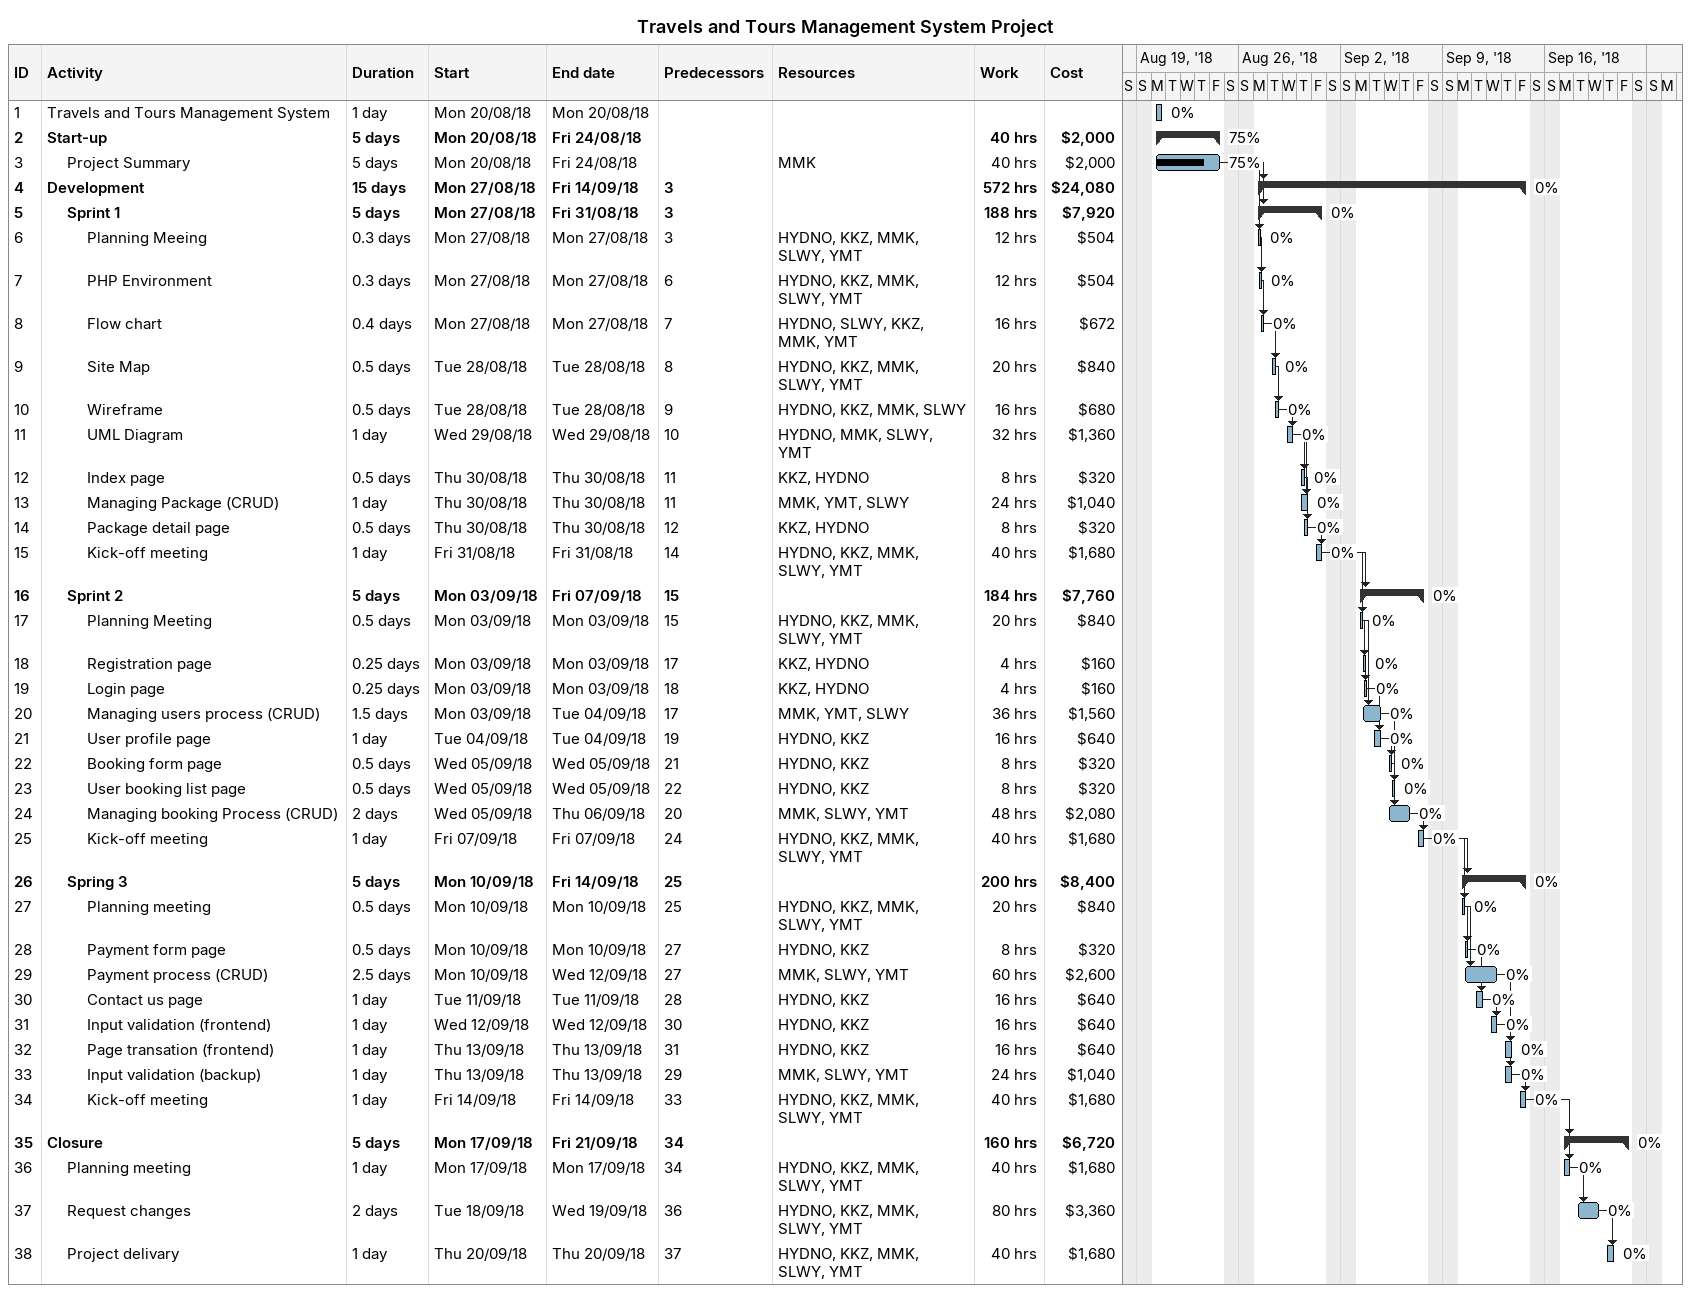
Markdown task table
Travels and Tours Management System Project

| ID | Level | Task | Duration | Start | Finish | Predecessors | Resources | % complete | Work (h) | Cost ($) |
|---|---|---|---|---|---|---|---|---|---|---|
| 1 | 1 | Travels and Tours Management System | 1d | 2018-08-20 | 2018-08-20 |  |  | 0 |  |  |
| 2 | 1 | **Start-up** | 5d | 2018-08-20 | 2018-08-24 |  |  | 75 | 40 | 2000 |
| 3 | 2 | Project Summary | 5d | 2018-08-20 | 2018-08-24 |  | MMK | 75 | 40 | 2000 |
| 4 | 1 | **Development** | 15d | 2018-08-27 | 2018-09-14 | 3 |  | 0 | 572 | 24080 |
| 5 | 2 | **Sprint 1** | 5d | 2018-08-27 | 2018-08-31 | 3 |  | 0 | 188 | 7920 |
| 6 | 3 | Planning Meeing | 0.3d | 2018-08-27 | 2018-08-27 | 3 | HYDNO, KKZ, MMK, SLWY, YMT | 0 | 12 | 504 |
| 7 | 3 | PHP Environment | 0.3d | 2018-08-27 | 2018-08-27 | 6 | HYDNO, KKZ, MMK, SLWY, YMT | 0 | 12 | 504 |
| 8 | 3 | Flow chart | 0.4d | 2018-08-27 | 2018-08-27 | 7 | HYDNO, SLWY, KKZ, MMK, YMT | 0 | 16 | 672 |
| 9 | 3 | Site Map | 0.5d | 2018-08-28 | 2018-08-28 | 8 | HYDNO, KKZ, MMK, SLWY, YMT | 0 | 20 | 840 |
| 10 | 3 | Wireframe | 0.5d | 2018-08-28 | 2018-08-28 | 9 | HYDNO, KKZ, MMK, SLWY | 0 | 16 | 680 |
| 11 | 3 | UML Diagram | 1d | 2018-08-29 | 2018-08-29 | 10 | HYDNO, MMK, SLWY, YMT | 0 | 32 | 1360 |
| 12 | 3 | Index page | 0.5d | 2018-08-30 | 2018-08-30 | 11 | KKZ, HYDNO | 0 | 8 | 320 |
| 13 | 3 | Managing Package (CRUD) | 1d | 2018-08-30 | 2018-08-30 | 11 | MMK, YMT, SLWY | 0 | 24 | 1040 |
| 14 | 3 | Package detail page | 0.5d | 2018-08-30 | 2018-08-30 | 12 | KKZ, HYDNO | 0 | 8 | 320 |
| 15 | 3 | Kick-off meeting | 1d | 2018-08-31 | 2018-08-31 | 14 | HYDNO, KKZ, MMK, SLWY, YMT | 0 | 40 | 1680 |
| 16 | 2 | **Sprint 2** | 5d | 2018-09-03 | 2018-09-07 | 15 |  | 0 | 184 | 7760 |
| 17 | 3 | Planning Meeting | 0.5d | 2018-09-03 | 2018-09-03 | 15 | HYDNO, KKZ, MMK, SLWY, YMT | 0 | 20 | 840 |
| 18 | 3 | Registration page | 0.25d | 2018-09-03 | 2018-09-03 | 17 | KKZ, HYDNO | 0 | 4 | 160 |
| 19 | 3 | Login page | 0.25d | 2018-09-03 | 2018-09-03 | 18 | KKZ, HYDNO | 0 | 4 | 160 |
| 20 | 3 | Managing users process (CRUD) | 1.5d | 2018-09-03 | 2018-09-04 | 17 | MMK, YMT, SLWY | 0 | 36 | 1560 |
| 21 | 3 | User profile page | 1d | 2018-09-04 | 2018-09-04 | 19 | HYDNO, KKZ | 0 | 16 | 640 |
| 22 | 3 | Booking form page | 0.5d | 2018-09-05 | 2018-09-05 | 21 | HYDNO, KKZ | 0 | 8 | 320 |
| 23 | 3 | User booking list page | 0.5d | 2018-09-05 | 2018-09-05 | 22 | HYDNO, KKZ | 0 | 8 | 320 |
| 24 | 3 | Managing booking Process (CRUD) | 2d | 2018-09-05 | 2018-09-06 | 20 | MMK, SLWY, YMT | 0 | 48 | 2080 |
| 25 | 3 | Kick-off meeting | 1d | 2018-09-07 | 2018-09-07 | 24 | HYDNO, KKZ, MMK, SLWY, YMT | 0 | 40 | 1680 |
| 26 | 2 | **Spring 3** | 5d | 2018-09-10 | 2018-09-14 | 25 |  | 0 | 200 | 8400 |
| 27 | 3 | Planning meeting | 0.5d | 2018-09-10 | 2018-09-10 | 25 | HYDNO, KKZ, MMK, SLWY, YMT | 0 | 20 | 840 |
| 28 | 3 | Payment form page | 0.5d | 2018-09-10 | 2018-09-10 | 27 | HYDNO, KKZ | 0 | 8 | 320 |
| 29 | 3 | Payment process (CRUD) | 2.5d | 2018-09-10 | 2018-09-12 | 27 | MMK, SLWY, YMT | 0 | 60 | 2600 |
| 30 | 3 | Contact us page | 1d | 2018-09-11 | 2018-09-11 | 28 | HYDNO, KKZ | 0 | 16 | 640 |
| 31 | 3 | Input validation (frontend) | 1d | 2018-09-12 | 2018-09-12 | 30 | HYDNO, KKZ | 0 | 16 | 640 |
| 32 | 3 | Page transation (frontend) | 1d | 2018-09-13 | 2018-09-13 | 31 | HYDNO, KKZ | 0 | 16 | 640 |
| 33 | 3 | Input validation (backup) | 1d | 2018-09-13 | 2018-09-13 | 29 | MMK, SLWY, YMT | 0 | 24 | 1040 |
| 34 | 3 | Kick-off meeting | 1d | 2018-09-14 | 2018-09-14 | 33 | HYDNO, KKZ, MMK, SLWY, YMT | 0 | 40 | 1680 |
| 35 | 1 | **Closure** | 5d | 2018-09-17 | 2018-09-21 | 34 |  | 0 | 160 | 6720 |
| 36 | 2 | Planning meeting | 1d | 2018-09-17 | 2018-09-17 | 34 | HYDNO, KKZ, MMK, SLWY, YMT | 0 | 40 | 1680 |
| 37 | 2 | Request changes | 2d | 2018-09-18 | 2018-09-19 | 36 | HYDNO, KKZ, MMK, SLWY, YMT | 0 | 80 | 3360 |
| 38 | 2 | Project delivary | 1d | 2018-09-20 | 2018-09-20 | 37 | HYDNO, KKZ, MMK, SLWY, YMT | 0 | 40 | 1680 |
